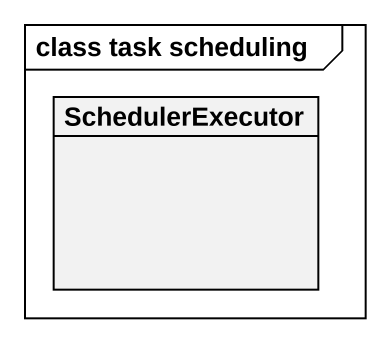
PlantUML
@startuml
mainframe class task scheduling
hide circle
hide empty members
class SchedulerExecutor
@enduml
